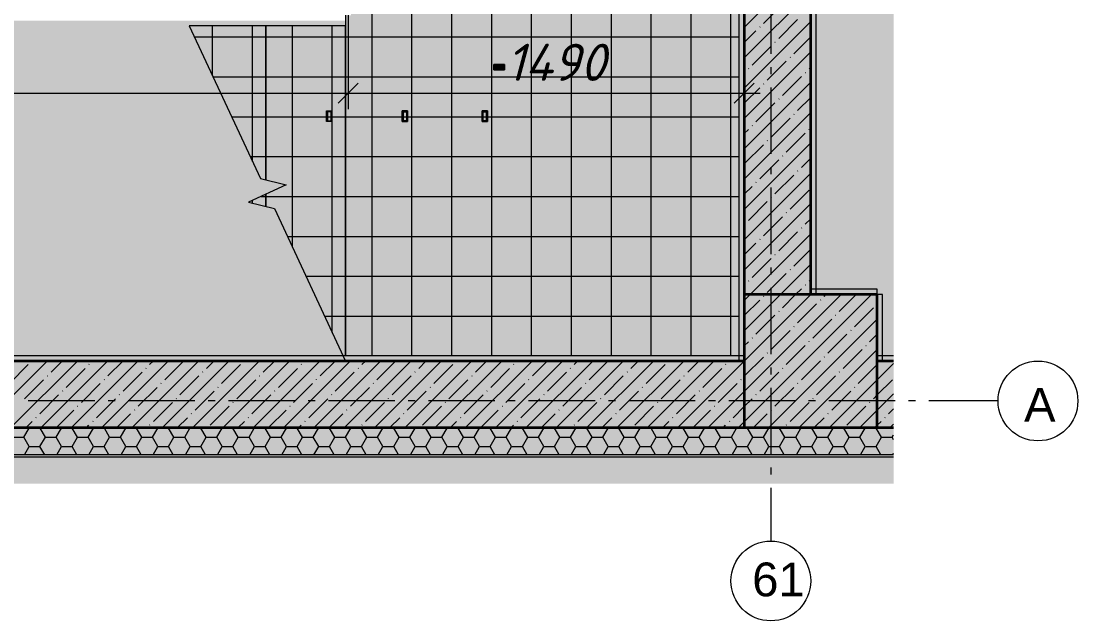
# Model space of a CAD drawing. Header units: millimetres. Extents: x -81576 to 1046824, y -248937 to 691537.
# Drawn here: x -12498 to -4548, y 637353 to 641863 of the extents above; entities that cross this region are included whole.
import ezdxf

# ---------------------------------------------------------------- set-up
doc = ezdxf.new("R2010")
doc.units = ezdxf.units.MM
doc.layers.add('PDF _Геометрия', color=7, linetype='Continuous', true_color=0x1d1d1d)
doc.layers.add('PDF _Сплошная заливка', color=7, linetype='Continuous', true_color=0xffffff)
doc.layers.add('PDF _Текст', color=7, linetype='Continuous')
doc.styles.add('PDF ArialMT', font='arial.ttf')
doc.styles.add('PDF ISOCPEUR Italic', font='isocpeui.ttf')

msp = doc.modelspace()

# ---------------------------------------------------------------- hatches: boundary and pattern name
at = {"layer": 'PDF _Сплошная заливка', "true_color": 0x636466, "transparency": 33554559}
h = msp.add_hatch(color=251, dxfattribs=at)
h.paths.add_polyline_path([(-10406.1, 638384), (-5934, 638384), (-5934, 638586.5), (-23822.4, 638586.5), (-23822.4, 638384), (-14878.2, 638384)], flags=0)
h.paths.add_polyline_path([(-22247.8, 638806.5), (-22247.8, 639306.5), (-22257.8, 639306.5), (-22257.8, 638806.5)], flags=0)
h.paths.add_polyline_path([(-10406.1, 639346.5), (-10076.4, 639346.5), (-10592.5, 640453.2), (-10786.9, 640500.4), (-10503.7, 640632.5), (-10698.1, 640679.7), (-11232.9, 641826.5), (-10057.8, 641826.5), (-10057.8, 641866.5), (-18157.8, 641866.5), (-18157.8, 641906.5), (-18197.8, 641906.5), (-18197.8, 642406.5), (-18157.8, 642406.5), (-18157.8, 644226.5), (-18168.5, 644226.5), (-18168.5, 644306.5), (-17857.8, 644306.5), (-17857.8, 646066.5), (-17957.8, 646066.5), (-17957.8, 646106.5), (-17997.8, 646106.5), (-17997.8, 647027.7), (-22217.8, 647027.7), (-22217.8, 639346.5), (-10503.7, 639346.5)], flags=0)
h.paths.add_polyline_path([(-6497.9, 642925.8), (-6517.8, 643058.4), (-6517.8, 642925.8)], flags=0)
h.paths.add_polyline_path([(-6017.8, 639346.5), (-5934, 639346.5), (-5934, 646066.5), (-6517.8, 646066.5), (-6517.8, 643259.5), (-6447.9, 643259.5), (-6497.9, 642925.8), (-6282, 642925.8), (-6282, 642839.1), (-6517.8, 642839.1), (-6517.8, 639846.5), (-6057.8, 639846.5), (-6057.8, 639806.5), (-6017.8, 639806.5)], flags=0)
h.paths.add_polyline_path([(-23297.8, 639346.5), (-23297.8, 639806.5), (-23257.8, 639806.5), (-23257.8, 639846.5), (-22797.8, 639846.5), (-22797.8, 647027.7), (-23822.4, 647027.7), (-23822.4, 639346.5)], flags=0)
h.paths.add_polyline_path([(-18077.8, 642446.5), (-17857.8, 642446.5), (-17857.8, 644226.5), (-18077.8, 644226.5), (-18077.8, 642705.9)], flags=0)
h.paths.add_polyline_path([(-23240, 642925.8), (-23290, 643259.5), (-23190, 643259.5)], flags=0)
h.paths.add_polyline_path([(-23257.8, 642839.1), (-23455.9, 642839.1), (-23455.9, 642925.8), (-22805.9, 642925.8), (-22805.9, 642839.1)], flags=0)
h.paths.add_polyline_path([(-17457.8, 646606.5), (-14057.8, 646606.5), (-14057.8, 647027.7), (-17457.8, 647027.7)], flags=0)
h.paths.add_polyline_path([(-8170.1, 646606.5), (-7057.8, 646606.5), (-7057.8, 647027.7), (-13557.8, 647027.7), (-13557.8, 646606.5), (-10057.8, 646606.5)], flags=0)
h.paths.add_polyline_path([(-6557.8, 646606.5), (-5934, 646606.5), (-5934, 647027.7), (-6557.8, 647027.7)], flags=0)
h = msp.add_hatch(color=251, dxfattribs=at)
h.paths.add_polyline_path([(-7097.8, 639346.5), (-7097.8, 646066.5), (-10057.8, 646066.5), (-10057.8, 642406.5), (-10017.8, 642406.5), (-10017.8, 641906.5), (-10057.8, 641906.5), (-10057.8, 639346.5), (-7105.4, 639346.5)], flags=0)
h.paths.add_polyline_path([(-9590.7, 641107.3), (-9630.7, 641107.3), (-9630.7, 641187.3), (-9590.7, 641187.3), (-9590.7, 641113.3)], flags=0)
h.paths.add_polyline_path([(-9030.7, 641107.3), (-9030.7, 641187.3), (-8990.7, 641187.3), (-8990.7, 641107.3), (-9024.7, 641107.3)], flags=0)
h.paths.add_polyline_path([(-9024.7, 641113.3), (-8996.7, 641113.3), (-8996.7, 641181.3), (-9024.7, 641181.3), (-9024.7, 641141.3)], flags=0)
h.paths.add_polyline_path([(-9596.7, 641113.3), (-9596.7, 641181.3), (-9624.7, 641181.3), (-9624.7, 641113.3)], flags=0)
h.paths.add_polyline_path([(-8936.6, 641496.5), (-8942.6, 641496.5), (-8942.6, 641536.5), (-8862.6, 641536.5), (-8862.6, 641496.5), (-8868.6, 641496.5)], flags=0)
h.paths.add_polyline_path([(-8896.6, 641502.5), (-8868.6, 641502.5), (-8868.6, 641530.5), (-8936.6, 641530.5), (-8936.6, 641502.5)], flags=0)
h.paths.add_polyline_path([(-8936.6, 642096.5), (-8942.6, 642096.5), (-8942.6, 642136.5), (-8862.6, 642136.5), (-8862.6, 642096.5), (-8902.6, 642096.5)], flags=0)
h.paths.add_polyline_path([(-8936.6, 642102.5), (-8868.6, 642102.5), (-8868.6, 642130.5), (-8936.6, 642130.5)], flags=0)
h.paths.add_polyline_path([(-8868.6, 642696.5), (-8942.6, 642696.5), (-8942.6, 642736.5), (-8862.6, 642736.5), (-8862.6, 642696.5)], flags=0)
h.paths.add_polyline_path([(-8936.6, 642702.5), (-8868.6, 642702.5), (-8868.6, 642730.5), (-8936.6, 642730.5), (-8936.6, 642705.9)], flags=0)
h.paths.add_polyline_path([(-8936.6, 643296.5), (-8942.6, 643296.5), (-8942.6, 643336.5), (-8862.6, 643336.5), (-8862.6, 643296.5), (-8868.6, 643296.5)], flags=0)
h.paths.add_polyline_path([(-8936.6, 643302.5), (-8868.6, 643302.5), (-8868.6, 643330.5), (-8936.6, 643330.5)], flags=0)
h.paths.add_polyline_path([(-8936.6, 643896.5), (-8942.6, 643896.5), (-8942.6, 643936.5), (-8862.6, 643936.5), (-8862.6, 643896.5), (-8868.6, 643896.5)], flags=0)
h.paths.add_polyline_path([(-8868.6, 643902.5), (-8868.6, 643930.5), (-8936.6, 643930.5), (-8936.6, 643902.5), (-8896.6, 643902.5)], flags=0)
h.paths.add_polyline_path([(-9352.6, 644226.5), (-9358.6, 644226.5), (-9358.6, 644306.5), (-9318.6, 644306.5), (-9318.6, 644226.5), (-9324.6, 644226.5)], flags=0)
h.paths.add_polyline_path([(-9958.6, 644226.5), (-9958.6, 644306.5), (-9918.6, 644306.5), (-9918.6, 644226.5), (-9952.6, 644226.5)], flags=0)
h.paths.add_polyline_path([(-9924.6, 644232.5), (-9924.6, 644300.5), (-9952.6, 644300.5), (-9952.6, 644232.5)], flags=0)
h.paths.add_polyline_path([(-9324.6, 644232.5), (-9324.6, 644300.5), (-9352.6, 644300.5), (-9352.6, 644232.5)], flags=0)
for points in [[(-7096.5, 639346.5), (-7057.8, 639346.5), (-7057.8, 646066.5), (-7097.8, 646066.5), (-7097.8, 639346.5)], [(-7057.8, 639806.5), (-6557.8, 639806.5), (-6557.8, 642839.1), (-6932, 642839.1), (-6932, 642925.8), (-6557.8, 642925.8), (-6557.8, 646106.5), (-7057.8, 646106.5), (-7057.8, 641826.5)], [(-7057.8, 638806.5), (-6057.8, 638806.5), (-6057.8, 639806.5), (-7057.8, 639806.5), (-7057.8, 639306.5)], [(-10592.5, 639306.5), (-7057.8, 639306.5), (-7057.8, 639346.5), (-22257.8, 639346.5), (-22257.8, 639306.5), (-10657.8, 639306.5)], [(-8170.1, 638806.5), (-7057.8, 638806.5), (-7057.8, 639306.5), (-22247.8, 639306.5), (-22247.8, 638806.5), (-10057.8, 638806.5)], [(-22257.8, 638802.5), (-5934, 638802.5), (-5934, 638806.5), (-23822.4, 638806.5), (-23822.4, 638802.5), (-23257.8, 638802.5)], [(-23257.8, 638602.5), (-5934, 638602.5), (-5934, 638802.5), (-23822.4, 638802.5), (-23822.4, 638602.5)], [(-5934, 638586.5), (-5934, 638602.5), (-23822.4, 638602.5), (-23822.4, 638586.5), (-8170.1, 638586.5)]]:
    msp.add_hatch(color=251, dxfattribs=at).paths.add_polyline_path(points)
h = msp.add_hatch(color=251, dxfattribs=at)
h.paths.add_polyline_path([(-6517.8, 639806.5), (-6517.8, 642839.1), (-6557.8, 642839.1), (-6557.8, 639806.5)], flags=0)
h.paths.add_polyline_path([(-6557.8, 642925.8), (-6517.8, 642925.8), (-6517.8, 643058.4), (-6547.9, 643259.5), (-6517.8, 643259.5), (-6517.8, 646066.5), (-6557.8, 646066.5)], flags=0)
h = msp.add_hatch(color=251, dxfattribs=at)
h.paths.add_polyline_path([(-10076.4, 639346.5), (-10057.8, 639346.5), (-10057.8, 641826.5), (-10657.8, 641826.5), (-10657.8, 640669.9), (-10503.7, 640632.5), (-10657.8, 640560.6), (-10657.8, 640469), (-10592.5, 640453.2), (-10406.1, 640053.5)], flags=0)
h.paths.add_polyline_path([(-10160.5, 641107.3), (-10200.5, 641107.3), (-10200.5, 641187.3), (-10160.5, 641187.3), (-10160.5, 641113.3)], flags=0)
h.paths.add_polyline_path([(-10194.5, 641113.3), (-10166.5, 641113.3), (-10166.5, 641181.3), (-10194.5, 641181.3), (-10194.5, 641141.3)], flags=0)
h = msp.add_hatch(color=251, dxfattribs=at)
h.paths.add_polyline_path([(-10194.5, 641107.3), (-10160.5, 641107.3), (-10160.5, 641187.3), (-10200.5, 641187.3), (-10200.5, 641107.3)], flags=0)
h.paths.add_polyline_path([(-10166.5, 641113.3), (-10194.5, 641113.3), (-10194.5, 641181.3), (-10166.5, 641181.3)], flags=0)
h = msp.add_hatch(color=251, dxfattribs=at)
h.paths.add_polyline_path([(-9624.7, 641107.3), (-9590.7, 641107.3), (-9590.7, 641187.3), (-9630.7, 641187.3), (-9630.7, 641107.3)], flags=0)
h.paths.add_polyline_path([(-9596.7, 641113.3), (-9624.7, 641113.3), (-9624.7, 641181.3), (-9596.7, 641181.3)], flags=0)
h = msp.add_hatch(color=251, dxfattribs=at)
h.paths.add_polyline_path([(-9024.7, 641107.3), (-8990.7, 641107.3), (-8990.7, 641187.3), (-9030.7, 641187.3), (-9030.7, 641107.3)], flags=0)
h.paths.add_polyline_path([(-9024.7, 641113.3), (-9024.7, 641181.3), (-8996.7, 641181.3), (-8996.7, 641113.3)], flags=0)

# ---------------------------------------------------------------- linework, layer by layer
at = {"layer": 'PDF _Геометрия', "color": 7, "lineweight": 35}
for points in [[(-17957.8, 647027.7), (-17957.8, 646106.5), (-17457.8, 646106.5), (-7057.8, 646106.5), (-7057.8, 639306.5), (-22247.8, 639306.5), (-22247.8, 638806.5), (-6557.8, 638806.5), (-5934, 638806.5)], [(-6557.8, 639806.5), (-6557.8, 642839.1)], [(-5934, 639306.5), (-6057.8, 639306.5)]]:
    msp.add_lwpolyline(points, dxfattribs=at)
at = {"layer": 'PDF _Геометрия', "color": 7, "lineweight": 9}
for points in [[(-9857.8, 639346.5), (-9857.8, 646066.5)], [(-9557.8, 639346.5), (-9557.8, 646066.5)], [(-9257.8, 639346.5), (-9257.8, 646066.5)], [(-8957.8, 639346.5), (-8957.8, 646066.5)], [(-8657.8, 639346.5), (-8657.8, 646066.5)], [(-8357.8, 639346.5), (-8357.8, 646066.5)], [(-8057.8, 639346.5), (-8057.8, 646066.5)], [(-7757.8, 639346.5), (-7757.8, 646066.5)], [(-7457.8, 639346.5), (-7457.8, 646066.5)], [(-7157.8, 639346.5), (-7157.8, 646066.5)], [(-6857.8, 642117), (-6857.8, 641617)], [(-10057.8, 641906.5), (-10057.8, 641826.5), (-10657.8, 641826.5), (-11232.9, 641826.5), (-10698.1, 640679.7), (-10503.7, 640632.5), (-10786.9, 640500.4), (-10592.5, 640453.2), (-10057.8, 639306.5)], [(-10037.8, 641906.5), (-10037.8, 641320.3), (-10037.8, 641200.3)], [(-11057.8, 641451), (-11057.8, 641826.5)], [(-10757.8, 640807.6), (-10757.8, 641826.5)], [(-10457.8, 640164.3), (-10457.8, 641826.5)], [(-10157.8, 639520.9), (-10157.8, 641826.5)], [(-11194.6, 641744.4), (-10657.8, 641744.4), (-10057.8, 641744.4), (-7097.8, 641744.4)], [(-6857.8, 641517), (-6857.8, 641464.1)], [(-11054.7, 641444.4), (-10657.8, 641444.4), (-10057.8, 641444.4), (-7097.8, 641444.4)], [(-7057.8, 641426.4), (-7057.8, 641320.3), (-7057.8, 641200.3)], [(-22377.8, 641320.3), (-18157.8, 641320.3), (-10037.8, 641320.3), (-6937.8, 641320.3)], [(-6857.8, 641364.1), (-6857.8, 640864.1)], [(-10914.8, 641144.4), (-10657.8, 641144.4), (-10200.5, 641144.4)], [(-10194.5, 641144.4), (-10166.5, 641144.4)], [(-10160.5, 641144.4), (-10057.8, 641144.4), (-9630.7, 641144.4)], [(-9624.7, 641144.4), (-9596.7, 641144.4)], [(-9590.7, 641144.4), (-9030.7, 641144.4)], [(-9024.7, 641144.4), (-8996.7, 641144.4)], [(-8990.7, 641144.4), (-7097.8, 641144.4)], [(-10774.9, 640844.4), (-10657.8, 640844.4), (-10057.8, 640844.4), (-7097.8, 640844.4)], [(-6857.8, 640764.1), (-6857.8, 640711.1)], [(-6857.8, 640611.1), (-6857.8, 640111.1)], [(-10757.8, 640493.3), (-10757.8, 640514)], [(-10692.7, 640544.4), (-10657.8, 640544.4), (-10057.8, 640544.4), (-7097.8, 640544.4)], [(-10495.1, 640244.4), (-10057.8, 640244.4), (-7097.8, 640244.4)], [(-10355.2, 639944.4), (-10057.8, 639944.4), (-7097.8, 639944.4)], [(-6857.8, 640011.1), (-6857.8, 639958.2)], [(-6857.8, 639858.2), (-6857.8, 639358.2)], [(-10215.3, 639644.4), (-10057.8, 639644.4), (-7097.8, 639644.4)], [(-6857.8, 639258.2), (-6857.8, 639205.3)], [(-6857.8, 639105.3), (-6857.8, 638605.3)], [(-11944.8, 639006.5), (-12444.8, 639006.5)], [(-11791.9, 639006.5), (-11844.8, 639006.5)], [(-11191.9, 639006.5), (-11691.9, 639006.5)], [(-11039, 639006.5), (-11091.9, 639006.5)], [(-10439, 639006.5), (-10939, 639006.5)], [(-10286.1, 639006.5), (-10339, 639006.5)], [(-9686.1, 639006.5), (-10186.1, 639006.5)], [(-9533.2, 639006.5), (-9586.1, 639006.5)], [(-8933.2, 639006.5), (-9433.2, 639006.5)], [(-8780.3, 639006.5), (-8833.2, 639006.5)], [(-8180.3, 639006.5), (-8680.3, 639006.5)], [(-8027.3, 639006.5), (-8080.3, 639006.5)], [(-7427.3, 639006.5), (-7927.3, 639006.5)], [(-7274.4, 639006.5), (-7327.3, 639006.5)], [(-6674.4, 639006.5), (-7174.4, 639006.5)], [(-6521.5, 639006.5), (-6574.4, 639006.5)], [(-5921.5, 639006.5), (-6421.5, 639006.5)], [(-5768.6, 639006.5), (-5821.5, 639006.5)], [(-5147.9, 639006.5), (-5668.6, 639006.5)], [(-5934, 638806.5), (-23822.4, 638806.5)], [(-5934, 638802.5), (-23822.4, 638802.5)], [(-6857.8, 638505.3), (-6857.8, 638452.4)], [(-6857.8, 638352.4), (-6857.8, 637953.1)]]:
    msp.add_lwpolyline(points, dxfattribs=at)
at = {"layer": 'PDF _Геометрия', "color": 7, "lineweight": 15}
for points in [[(-7097.8, 646106.5), (-7097.8, 639306.5), (-7057.8, 639306.5), (-7057.8, 646106.5)], [(-6057.8, 639846.5), (-6557.8, 639846.5), (-6557.8, 639806.5), (-6057.8, 639806.5)], [(-6017.8, 639306.5), (-6017.8, 639806.5), (-6057.8, 639806.5), (-6057.8, 639306.5)], [(-7057.8, 639346.5), (-22257.8, 639346.5), (-22257.8, 639306.5), (-7057.8, 639306.5)]]:
    msp.add_lwpolyline(points, close=True, dxfattribs=at)
for points in [[(-6557.8, 642839.1), (-6557.8, 639806.5), (-6517.8, 639806.5), (-6517.8, 642839.1)], [(-5934, 639346.5), (-6057.8, 639346.5), (-6057.8, 639306.5), (-5934, 639306.5)], [(-5934, 638602.5), (-23822.4, 638602.5)], [(-23822.4, 638586.5), (-5934, 638586.5)]]:
    msp.add_lwpolyline(points, dxfattribs=at)
at = {"layer": 'PDF _Геометрия', "color": 250, "lineweight": 9, "true_color": 0x2c2c2c}
for points in [[(-7057.8, 641815.1), (-6557.8, 642315.1)], [(-7057.8, 641587), (-6557.8, 642087)], [(-6912.8, 641846), (-6770.3, 641988.6)], [(-7057.8, 641358.9), (-6557.8, 641858.9)], [(-6798.8, 641732), (-6656.2, 641874.5)], [(-7057.8, 641701.1), (-6969.8, 641789)], [(-6941.3, 641817.5), (-6939, 641819.9)], [(-6827.3, 641703.5), (-6824.9, 641705.8)], [(-6684.7, 641617.9), (-6557.8, 641744.9)], [(-7057.8, 641130.8), (-6557.8, 641630.8)], [(-6998.4, 641532.4), (-6855.8, 641675)], [(-6884.3, 641418.3), (-6741.7, 641560.9)], [(-6713.2, 641589.4), (-6710.9, 641591.8)], [(-7057.8, 641473), (-7055.4, 641475.4)], [(-7026.9, 641503.9), (-7024.5, 641506.2)], [(-6770.3, 641304.3), (-6627.7, 641446.9)], [(-6599.2, 641475.4), (-6596.8, 641477.7)], [(-6570.7, 641503.9), (-6557.8, 641516.8)], [(-7057.8, 640902.7), (-6557.8, 641402.7)], [(-6912.8, 641389.8), (-6910.4, 641392.2)], [(-7057.8, 641244.9), (-6941.3, 641361.3)], [(-6656.2, 641190.2), (-6557.8, 641288.7)], [(-6969.8, 641104.7), (-6827.3, 641247.3)], [(-6798.8, 641275.8), (-6796.4, 641278.1)], [(-7057.8, 640674.6), (-6557.8, 641174.6)], [(-6855.8, 640990.7), (-6713.2, 641133.2)], [(-6684.7, 641161.7), (-6682.4, 641164.1)], [(-7057.8, 641016.8), (-7026.9, 641047.7)], [(-6998.4, 641076.2), (-6996, 641078.6)], [(-6570.7, 641047.7), (-6568.3, 641050.1)], [(-6741.7, 640876.6), (-6599.2, 641019.2)], [(-7057.8, 640446.6), (-6557.8, 640946.6)], [(-7055.4, 640791.1), (-6912.8, 640933.6)], [(-6884.3, 640962.1), (-6881.9, 640964.5)], [(-6941.3, 640677), (-6798.8, 640819.6)], [(-6770.3, 640848.1), (-6767.9, 640850.5)], [(-6627.7, 640762.6), (-6557.8, 640832.5)], [(-6656.2, 640734), (-6653.8, 640736.4)], [(-7057.8, 640218.5), (-6557.8, 640718.5)], [(-6969.8, 640648.5), (-6967.5, 640650.9)], [(-6827.3, 640563), (-6684.7, 640705.5)], [(-7057.8, 640560.6), (-6998.4, 640620)], [(-6713.2, 640448.9), (-6570.7, 640591.5)], [(-7026.9, 640363.4), (-6884.3, 640505.9)], [(-6855.8, 640534.5), (-6853.4, 640536.8)], [(-7057.8, 639990.4), (-6557.8, 640490.4)], [(-6741.7, 640420.4), (-6739.4, 640422.8)], [(-7055.4, 640334.9), (-7053, 640337.2)], [(-6912.8, 640249.3), (-6770.3, 640391.9)], [(-6599.2, 640334.9), (-6557.8, 640376.3)], [(-7057.8, 639762.3), (-7013.6, 639806.5), (-6557.8, 640262.3)], [(-6798.8, 640135.3), (-6656.2, 640277.8)], [(-6627.7, 640306.4), (-6625.3, 640308.7)], [(-7057.8, 640104.4), (-6969.8, 640192.3)], [(-6941.3, 640220.8), (-6939, 640223.2)], [(-6827.3, 640106.8), (-6824.9, 640109.1)], [(-6684.7, 640021.2), (-6557.8, 640148.2)], [(-7057.8, 639534.2), (-6785.5, 639806.5), (-6557.8, 640034.2)], [(-6998.4, 639935.7), (-6855.8, 640078.3)], [(-6884.3, 639821.6), (-6741.7, 639964.2)], [(-6713.2, 639992.7), (-6710.9, 639995.1)], [(-7057.8, 639876.3), (-7055.4, 639878.7)], [(-7026.9, 639907.2), (-7024.5, 639909.6)], [(-6599.2, 639878.7), (-6596.8, 639881)], [(-6570.7, 639907.2), (-6557.8, 639920.1)], [(-7557.4, 638806.5), (-7057.8, 639306.1), (-6557.4, 639806.5)], [(-7329.3, 638806.5), (-7057.8, 639078), (-6329.3, 639806.5)], [(-7101.2, 638806.5), (-7057.8, 638849.9), (-6101.2, 639806.5)], [(-6912.8, 639793.1), (-6910.4, 639795.5)], [(-6770.3, 639707.6), (-6671.4, 639806.5), (-6627.7, 639850.2)], [(-6456.6, 639793.1), (-6443.3, 639806.5)], [(-6342.6, 639679.1), (-6215.2, 639806.5)], [(-7057.8, 639648.2), (-6941.3, 639764.6)], [(-6656.2, 639593.6), (-6513.6, 639736.1)], [(-6485.1, 639764.6), (-6482.8, 639767)], [(-6228.5, 639565), (-6086, 639707.6)], [(-6969.8, 639508), (-6827.3, 639650.6)], [(-6873.1, 638806.5), (-6057.8, 639621.8)], [(-6798.8, 639679.1), (-6796.4, 639681.5)], [(-6542.2, 639479.5), (-6399.6, 639622.1)], [(-6371.1, 639650.6), (-6368.7, 639652.9)], [(-6684.7, 639565), (-6682.4, 639567.4)], [(-6257, 639536.5), (-6254.7, 639538.9)], [(-6998.4, 639479.5), (-6996, 639481.9)], [(-6855.8, 639394), (-6713.2, 639536.5)], [(-6428.1, 639365.5), (-6285.5, 639508)], [(-6114.5, 639451), (-6057.8, 639507.7)], [(-7057.8, 639420.1), (-7026.9, 639451)], [(-6741.7, 639279.9), (-6599.2, 639422.5)], [(-6645, 638806.5), (-6057.8, 639393.7)], [(-6570.7, 639451), (-6568.3, 639453.4)], [(-6314.1, 639251.4), (-6171.5, 639394)], [(-6143, 639422.5), (-6140.6, 639424.8)], [(-12803.6, 638806.5), (-12303.6, 639306.5)], [(-12575.5, 638806.5), (-12075.5, 639306.5)], [(-12347.4, 638806.5), (-11847.4, 639306.5)], [(-12273.1, 639222.9), (-12189.6, 639306.5)], [(-12119.3, 638806.5), (-11619.3, 639306.5)], [(-11891.2, 638806.5), (-11391.2, 639306.5)], [(-11845.5, 639194.4), (-11733.4, 639306.5)], [(-11663.1, 638806.5), (-11163.1, 639306.5)], [(-11531.8, 639279.9), (-11505.3, 639306.5)], [(-11435, 638806.5), (-10935, 639306.5)], [(-11417.8, 639165.9), (-11277.2, 639306.5)], [(-11206.9, 638806.5), (-10706.9, 639306.5)], [(-11104.1, 639251.4), (-11049.1, 639306.5)], [(-10978.8, 638806.5), (-10478.8, 639306.5)], [(-10750.7, 638806.5), (-10250.7, 639306.5)], [(-10676.4, 639222.9), (-10592.9, 639306.5)], [(-10522.6, 638806.5), (-10022.6, 639306.5)], [(-10294.5, 638806.5), (-9794.5, 639306.5)], [(-10248.8, 639194.4), (-10136.7, 639306.5)], [(-10066.4, 638806.5), (-9566.4, 639306.5)], [(-9935.1, 639279.9), (-9908.6, 639306.5)], [(-9838.3, 638806.5), (-9338.3, 639306.5)], [(-9821.1, 639165.9), (-9680.5, 639306.5)], [(-9610.2, 638806.5), (-9110.2, 639306.5)], [(-9507.4, 639251.4), (-9452.4, 639306.5)], [(-9382.1, 638806.5), (-8882.1, 639306.5)], [(-9154, 638806.5), (-8654, 639306.5)], [(-9079.8, 639222.9), (-8996.2, 639306.5)], [(-8925.9, 638806.5), (-8425.9, 639306.5)], [(-8697.8, 638806.5), (-8197.9, 639306.5)], [(-8652.1, 639194.4), (-8540, 639306.5)], [(-8469.8, 638806.5), (-7969.8, 639306.5)], [(-8338.4, 639279.9), (-8311.9, 639306.5)], [(-8241.7, 638806.5), (-7741.7, 639306.5)], [(-8224.4, 639165.9), (-8083.8, 639306.5)], [(-8013.6, 638806.5), (-7513.6, 639306.5)], [(-7910.8, 639251.4), (-7855.7, 639306.5)], [(-7785.5, 638806.5), (-7285.5, 639306.5)], [(-7483.1, 639222.9), (-7399.5, 639306.5)], [(-7055.4, 639194.4), (-6912.8, 639336.9)], [(-6884.3, 639365.5), (-6881.9, 639367.8)], [(-6627.7, 639165.9), (-6485.1, 639308.4)], [(-6456.6, 639336.9), (-6454.3, 639339.3)], [(-12586.8, 639137.4), (-12444.2, 639279.9)], [(-12159.1, 639108.8), (-12016.5, 639251.4)], [(-11988, 639279.9), (-11985.6, 639282.3)], [(-11731.4, 639080.3), (-11588.8, 639222.9)], [(-11560.3, 639251.4), (-11558, 639253.8)], [(-11132.6, 639222.9), (-11130.3, 639225.3)], [(-10990.1, 639137.4), (-10847.5, 639279.9)], [(-10562.4, 639108.8), (-10419.8, 639251.4)], [(-10391.3, 639279.9), (-10389, 639282.3)], [(-10134.7, 639080.3), (-9992.2, 639222.9)], [(-9963.6, 639251.4), (-9961.3, 639253.8)], [(-9536, 639222.9), (-9533.6, 639225.3)], [(-9393.4, 639137.4), (-9250.8, 639279.9)], [(-8965.7, 639108.8), (-8823.1, 639251.4)], [(-8794.6, 639279.9), (-8792.3, 639282.3)], [(-8538, 639080.3), (-8395.5, 639222.9)], [(-8366.9, 639251.4), (-8364.6, 639253.8)], [(-7939.3, 639222.9), (-7936.9, 639225.3)], [(-7796.7, 639137.4), (-7654.1, 639279.9)], [(-7369, 639108.8), (-7226.5, 639251.4)], [(-7197.9, 639279.9), (-7195.6, 639282.3)], [(-6941.3, 639080.3), (-6798.8, 639222.9)], [(-6770.3, 639251.4), (-6767.9, 639253.8)], [(-6416.9, 638806.5), (-6057.8, 639165.6), (-5934, 639289.3)], [(-6342.6, 639222.9), (-6340.2, 639225.3)], [(-6200, 639137.4), (-6057.8, 639279.6)], [(-12472.7, 639023.3), (-12330.2, 639165.9)], [(-12301.7, 639194.4), (-12299.3, 639196.7)], [(-11874, 639165.9), (-11871.6, 639168.2)], [(-11446.3, 639137.4), (-11443.9, 639139.7)], [(-11303.7, 639051.8), (-11161.2, 639194.4)], [(-10876, 639023.3), (-10733.5, 639165.9)], [(-10705, 639194.4), (-10702.6, 639196.7)], [(-10277.3, 639165.9), (-10274.9, 639168.2)], [(-9849.6, 639137.4), (-9847.2, 639139.7)], [(-9707, 639051.8), (-9564.5, 639194.4)], [(-9279.3, 639023.3), (-9136.8, 639165.9)], [(-9108.3, 639194.4), (-9105.9, 639196.7)], [(-8680.6, 639165.9), (-8678.2, 639168.2)], [(-8252.9, 639137.4), (-8250.5, 639139.7)], [(-8110.3, 639051.8), (-7967.8, 639194.4)], [(-7682.7, 639023.3), (-7540.1, 639165.9)], [(-7511.6, 639194.4), (-7509.2, 639196.7)], [(-7083.9, 639165.9), (-7081.5, 639168.2)], [(-6656.2, 639137.4), (-6653.8, 639139.7)], [(-6513.6, 639051.8), (-6371.1, 639194.4)], [(-6086, 639023.3), (-6057.8, 639051.5), (-5943.4, 639165.9)], [(-12187.6, 639080.3), (-12185.2, 639082.7)], [(-12045, 638994.8), (-11902.5, 639137.4)], [(-11617.4, 638966.3), (-11474.8, 639108.8)], [(-11189.7, 638937.8), (-11047.1, 639080.3)], [(-11018.6, 639108.8), (-11016.2, 639111.2)], [(-10590.9, 639080.3), (-10588.5, 639082.7)], [(-10448.3, 638994.8), (-10305.8, 639137.4)], [(-10020.7, 638966.3), (-9878.1, 639108.8)], [(-9593, 638937.8), (-9450.4, 639080.3)], [(-9421.9, 639108.8), (-9419.5, 639111.2)], [(-8994.2, 639080.3), (-8991.8, 639082.7)], [(-8851.7, 638994.8), (-8709.1, 639137.4)], [(-8424, 638966.3), (-8281.4, 639108.8)], [(-7996.3, 638937.8), (-7853.7, 639080.3)], [(-7825.2, 639108.8), (-7822.8, 639111.2)], [(-7397.5, 639080.3), (-7395.2, 639082.7)], [(-7255, 638994.8), (-7112.4, 639137.4)], [(-6827.3, 638966.3), (-6684.7, 639108.8)], [(-6399.6, 638937.8), (-6257, 639080.3)], [(-6228.5, 639108.8), (-6226.2, 639111.2)], [(-6188.8, 638806.5), (-6057.8, 638937.5), (-5934, 639061.2)], [(-12358.7, 638909.3), (-12216.1, 639051.8)], [(-11931, 638880.7), (-11788.4, 639023.3)], [(-11759.9, 639051.8), (-11757.5, 639054.2)], [(-11503.3, 638852.2), (-11360.7, 638994.8)], [(-11332.2, 639023.3), (-11329.9, 639025.7)], [(-10904.5, 638994.8), (-10902.2, 638997.2)], [(-10762, 638909.3), (-10619.4, 639051.8)], [(-10334.3, 638880.7), (-10191.7, 639023.3)], [(-10163.2, 639051.8), (-10160.9, 639054.2)], [(-9906.6, 638852.2), (-9764.1, 638994.8)], [(-9735.5, 639023.3), (-9733.2, 639025.7)], [(-9307.9, 638994.8), (-9305.5, 638997.2)], [(-9165.3, 638909.3), (-9022.7, 639051.8)], [(-8737.6, 638880.7), (-8595, 639023.3)], [(-8566.5, 639051.8), (-8564.2, 639054.2)], [(-8309.9, 638852.2), (-8167.4, 638994.8)], [(-8138.9, 639023.3), (-8136.5, 639025.7)], [(-7711.2, 638994.8), (-7708.8, 638997.2)], [(-7568.6, 638909.3), (-7426, 639051.8)], [(-7140.9, 638880.7), (-7057.8, 638963.9), (-6998.4, 639023.3)], [(-6969.8, 639051.8), (-6967.5, 639054.2)], [(-6713.2, 638852.2), (-6570.7, 638994.8)], [(-6542.2, 639023.3), (-6539.8, 639025.7)], [(-6114.5, 638994.8), (-6112.1, 638997.2)], [(-12233.4, 638806.5), (-12102.1, 638937.8)], [(-12073.6, 638966.3), (-12071.2, 638968.7)], [(-11777.2, 638806.5), (-11674.4, 638909.3)], [(-11645.9, 638937.8), (-11643.5, 638940.1)], [(-11218.2, 638909.3), (-11215.8, 638911.6)], [(-11075.6, 638823.7), (-10933.1, 638966.3)], [(-10636.7, 638806.5), (-10505.4, 638937.8)], [(-10476.9, 638966.3), (-10474.5, 638968.7)], [(-10180.5, 638806.5), (-10077.7, 638909.3)], [(-10049.2, 638937.8), (-10046.8, 638940.1)], [(-9621.5, 638909.3), (-9619.1, 638911.6)], [(-9478.9, 638823.7), (-9336.4, 638966.3)], [(-9040, 638806.5), (-8908.7, 638937.8)], [(-8880.2, 638966.3), (-8877.8, 638968.7)], [(-8583.8, 638806.5), (-8481, 638909.3)], [(-8452.5, 638937.8), (-8450.1, 638940.1)], [(-8024.8, 638909.3), (-8022.4, 638911.6)], [(-7882.2, 638823.7), (-7739.7, 638966.3)], [(-7443.3, 638806.5), (-7312, 638937.8)], [(-7283.5, 638966.3), (-7281.1, 638968.7)], [(-6987.1, 638806.5), (-6884.3, 638909.3)], [(-6855.8, 638937.8), (-6853.4, 638940.1)], [(-6428.1, 638909.3), (-6425.7, 638911.6)], [(-6285.5, 638823.7), (-6143, 638966.3)], [(-5971.9, 638909.3), (-5934, 638947.2)], [(-12461.5, 638806.5), (-12415.7, 638852.2)], [(-12387.2, 638880.7), (-12384.8, 638883.1)], [(-12005.3, 638806.5), (-11988, 638823.7)], [(-11959.5, 638852.2), (-11957.1, 638854.6)], [(-11531.8, 638823.7), (-11529.4, 638826.1)], [(-11321, 638806.5), (-11246.7, 638880.7)], [(-10864.8, 638806.5), (-10819, 638852.2)], [(-10790.5, 638880.7), (-10788.1, 638883.1)], [(-10408.6, 638806.5), (-10391.3, 638823.7)], [(-10362.8, 638852.2), (-10360.4, 638854.6)], [(-9935.1, 638823.7), (-9932.8, 638826.1)], [(-9724.3, 638806.5), (-9650, 638880.7)], [(-9268.1, 638806.5), (-9222.3, 638852.2)], [(-9193.8, 638880.7), (-9191.4, 638883.1)], [(-8811.9, 638806.5), (-8794.6, 638823.7)], [(-8766.1, 638852.2), (-8763.8, 638854.6)], [(-8338.4, 638823.7), (-8336.1, 638826.1)], [(-8127.6, 638806.5), (-8053.3, 638880.7)], [(-7671.4, 638806.5), (-7625.6, 638852.2)], [(-7597.1, 638880.7), (-7594.7, 638883.1)], [(-7215.2, 638806.5), (-7197.9, 638823.7)], [(-7169.4, 638852.2), (-7167.1, 638854.6)], [(-6741.7, 638823.7), (-6739.4, 638826.1)], [(-6530.9, 638806.5), (-6456.6, 638880.7)], [(-6074.7, 638806.5), (-6057.8, 638823.4), (-6028.9, 638852.2)], [(-6000.4, 638880.7), (-5998.1, 638883.1)], [(-5960.7, 638806.5), (-5934, 638833.1)], [(-12477.5, 638733.3), (-12437.6, 638802.5)], [(-12316.2, 638733.3), (-12356.1, 638802.5)], [(-12235.6, 638733.3), (-12195.6, 638802.5)], [(-12074.3, 638733.3), (-12114.2, 638802.5)], [(-11993.6, 638733.3), (-11953.7, 638802.5)], [(-11832.3, 638733.3), (-11872.3, 638802.5)], [(-11751.7, 638733.3), (-11711.8, 638802.5)], [(-11590.4, 638733.3), (-11630.3, 638802.5)], [(-11509.7, 638733.3), (-11469.8, 638802.5)], [(-11348.5, 638733.3), (-11388.4, 638802.5)], [(-11267.8, 638733.3), (-11227.9, 638802.5)], [(-11106.5, 638733.3), (-11146.5, 638802.5)], [(-11025.9, 638733.3), (-10986, 638802.5)], [(-10864.6, 638733.3), (-10904.5, 638802.5)], [(-10783.9, 638733.3), (-10744, 638802.5)], [(-10622.7, 638733.3), (-10662.6, 638802.5)], [(-10542, 638733.3), (-10502.1, 638802.5)], [(-10380.7, 638733.3), (-10420.7, 638802.5)], [(-10300.1, 638733.3), (-10260.2, 638802.5)], [(-10138.8, 638733.3), (-10178.7, 638802.5)], [(-10058.1, 638733.3), (-10018.2, 638802.5)], [(-9896.8, 638733.3), (-9936.8, 638802.5)], [(-9816.2, 638733.3), (-9776.3, 638802.5)], [(-9654.9, 638733.3), (-9694.8, 638802.5)], [(-9574.3, 638733.3), (-9534.3, 638802.5)], [(-9413, 638733.3), (-9452.9, 638802.5)], [(-9332.3, 638733.3), (-9292.4, 638802.5)], [(-9171, 638733.3), (-9211, 638802.5)], [(-9090.4, 638733.3), (-9050.5, 638802.5)], [(-8929.1, 638733.3), (-8969, 638802.5)], [(-8848.5, 638733.3), (-8808.5, 638802.5)], [(-8687.2, 638733.3), (-8727.1, 638802.5)], [(-8606.5, 638733.3), (-8566.6, 638802.5)], [(-8445.2, 638733.3), (-8485.2, 638802.5)], [(-8364.6, 638733.3), (-8324.7, 638802.5)], [(-8203.3, 638733.3), (-8243.2, 638802.5)], [(-8122.7, 638733.3), (-8082.7, 638802.5)], [(-7961.4, 638733.3), (-8001.3, 638802.5)], [(-7880.7, 638733.3), (-7840.8, 638802.5)], [(-7719.4, 638733.3), (-7759.4, 638802.5)], [(-7638.8, 638733.3), (-7598.9, 638802.5)], [(-7477.5, 638733.3), (-7517.4, 638802.5)], [(-7396.8, 638733.3), (-7356.9, 638802.5)], [(-7235.6, 638733.3), (-7275.5, 638802.5)], [(-7154.9, 638733.3), (-7115, 638802.5)], [(-6993.6, 638733.3), (-7033.6, 638802.5)], [(-6913, 638733.3), (-6873.1, 638802.5)], [(-6751.7, 638733.3), (-6791.6, 638802.5)], [(-6671, 638733.3), (-6631.1, 638802.5)], [(-6509.8, 638733.3), (-6549.7, 638802.5)], [(-6429.1, 638733.3), (-6389.2, 638802.5)], [(-6267.8, 638733.3), (-6307.8, 638802.5)], [(-6187.2, 638733.3), (-6147.3, 638802.5)], [(-6025.9, 638733.3), (-6065.8, 638802.5)], [(-5945.2, 638733.3), (-5934, 638752.8)], [(-12558.1, 638733.3), (-12477.5, 638733.3)], [(-12437.2, 638663.4), (-12477.5, 638733.3)], [(-12472.4, 638602.5), (-12437.2, 638663.5)], [(-12437.1, 638663.5), (-12356.5, 638663.5)], [(-12356.5, 638663.5), (-12316.2, 638733.3)], [(-12321.3, 638602.5), (-12356.5, 638663.4)], [(-12316.2, 638733.3), (-12235.5, 638733.3)], [(-12195.2, 638663.4), (-12235.6, 638733.3)], [(-12230.5, 638602.5), (-12195.2, 638663.5)], [(-12195.2, 638663.5), (-12114.6, 638663.5)], [(-12114.6, 638663.5), (-12074.3, 638733.3)], [(-12079.4, 638602.5), (-12114.6, 638663.4)], [(-12074.2, 638733.3), (-11993.6, 638733.3)], [(-11953.3, 638663.4), (-11993.6, 638733.3)], [(-11988.5, 638602.5), (-11953.3, 638663.5)], [(-11953.3, 638663.5), (-11872.6, 638663.5)], [(-11872.6, 638663.5), (-11832.3, 638733.3)], [(-11837.4, 638602.5), (-11872.6, 638663.4)], [(-11832.3, 638733.3), (-11751.7, 638733.3)], [(-11711.4, 638663.4), (-11751.7, 638733.3)], [(-11746.6, 638602.5), (-11711.4, 638663.5)], [(-11711.3, 638663.5), (-11630.7, 638663.5)], [(-11630.7, 638663.5), (-11590.4, 638733.3)], [(-11595.5, 638602.5), (-11630.7, 638663.4)], [(-11590.4, 638733.3), (-11509.7, 638733.3)], [(-11469.4, 638663.4), (-11509.7, 638733.3)], [(-11504.7, 638602.5), (-11469.4, 638663.5)], [(-11469.4, 638663.5), (-11388.7, 638663.5)], [(-11388.8, 638663.5), (-11348.5, 638733.3)], [(-11353.6, 638602.5), (-11388.8, 638663.4)], [(-11348.4, 638733.3), (-11267.8, 638733.3)], [(-11227.5, 638663.4), (-11267.8, 638733.3)], [(-11262.7, 638602.5), (-11227.5, 638663.5)], [(-11227.5, 638663.5), (-11146.8, 638663.5)], [(-11146.8, 638663.5), (-11106.5, 638733.3)], [(-11111.6, 638602.5), (-11146.8, 638663.4)], [(-11106.5, 638733.3), (-11025.8, 638733.3)], [(-10985.6, 638663.4), (-11025.9, 638733.3)], [(-11020.8, 638602.5), (-10985.6, 638663.5)], [(-10985.5, 638663.5), (-10904.9, 638663.5)], [(-10904.9, 638663.5), (-10864.6, 638733.3)], [(-10869.7, 638602.5), (-10904.9, 638663.4)], [(-10864.6, 638733.3), (-10783.9, 638733.3)], [(-10743.6, 638663.4), (-10783.9, 638733.3)], [(-10778.8, 638602.5), (-10743.6, 638663.5)], [(-10743.6, 638663.5), (-10662.9, 638663.5)], [(-10663, 638663.5), (-10622.7, 638733.3)], [(-10627.8, 638602.5), (-10663, 638663.4)], [(-10622.6, 638733.3), (-10542, 638733.3)], [(-10501.7, 638663.4), (-10542, 638733.3)], [(-10536.9, 638602.5), (-10501.7, 638663.5)], [(-10501.7, 638663.5), (-10421, 638663.5)], [(-10421, 638663.5), (-10380.7, 638733.3)], [(-10385.8, 638602.5), (-10421, 638663.4)], [(-10380.7, 638733.3), (-10300, 638733.3)], [(-10259.7, 638663.4), (-10300.1, 638733.3)], [(-10295, 638602.5), (-10259.7, 638663.5)], [(-10259.7, 638663.5), (-10179.1, 638663.5)], [(-10179.1, 638663.5), (-10138.8, 638733.3)], [(-10143.9, 638602.5), (-10179.1, 638663.4)], [(-10138.7, 638733.3), (-10058.1, 638733.3)], [(-10017.8, 638663.4), (-10058.1, 638733.3)], [(-10053, 638602.5), (-10017.8, 638663.5)], [(-10017.8, 638663.5), (-9937.1, 638663.5)], [(-9937.2, 638663.5), (-9896.8, 638733.3)], [(-9902, 638602.5), (-9937.2, 638663.4)], [(-9896.8, 638733.3), (-9816.2, 638733.3)], [(-9775.9, 638663.4), (-9816.2, 638733.3)], [(-9811.1, 638602.5), (-9775.9, 638663.5)], [(-9775.8, 638663.5), (-9695.2, 638663.5)], [(-9695.2, 638663.5), (-9654.9, 638733.3)], [(-9660, 638602.5), (-9695.2, 638663.4)], [(-9654.9, 638733.3), (-9574.2, 638733.3)], [(-9533.9, 638663.4), (-9574.3, 638733.3)], [(-9569.2, 638602.5), (-9533.9, 638663.5)], [(-9533.9, 638663.5), (-9453.3, 638663.5)], [(-9453.3, 638663.5), (-9413, 638733.3)], [(-9418.1, 638602.5), (-9453.3, 638663.4)], [(-9412.9, 638733.3), (-9332.3, 638733.3)], [(-9292, 638663.4), (-9332.3, 638733.3)], [(-9327.2, 638602.5), (-9292, 638663.5)], [(-9292, 638663.5), (-9211.3, 638663.5)], [(-9211.4, 638663.5), (-9171, 638733.3)], [(-9176.2, 638602.5), (-9211.4, 638663.4)], [(-9171, 638733.3), (-9090.4, 638733.3)], [(-9050.1, 638663.4), (-9090.4, 638733.3)], [(-9085.3, 638602.5), (-9050.1, 638663.5)], [(-9050, 638663.5), (-8969.4, 638663.5)], [(-8969.4, 638663.5), (-8929.1, 638733.3)], [(-8934.2, 638602.5), (-8969.4, 638663.4)], [(-8929.1, 638733.3), (-8848.4, 638733.3)], [(-8808.1, 638663.4), (-8848.5, 638733.3)], [(-8843.4, 638602.5), (-8808.1, 638663.5)], [(-8808.1, 638663.5), (-8727.5, 638663.5)], [(-8727.5, 638663.5), (-8687.2, 638733.3)], [(-8692.3, 638602.5), (-8727.5, 638663.4)], [(-8687.1, 638733.3), (-8606.5, 638733.3)], [(-8566.2, 638663.4), (-8606.5, 638733.3)], [(-8601.4, 638602.5), (-8566.2, 638663.5)], [(-8566.2, 638663.5), (-8485.5, 638663.5)], [(-8485.6, 638663.5), (-8445.2, 638733.3)], [(-8450.3, 638602.5), (-8485.6, 638663.4)], [(-8445.2, 638733.3), (-8364.6, 638733.3)], [(-8324.3, 638663.4), (-8364.6, 638733.3)], [(-8359.5, 638602.5), (-8324.3, 638663.5)], [(-8324.2, 638663.5), (-8243.6, 638663.5)], [(-8243.6, 638663.5), (-8203.3, 638733.3)], [(-8208.4, 638602.5), (-8243.6, 638663.4)], [(-8203.3, 638733.3), (-8122.6, 638733.3)], [(-8082.3, 638663.4), (-8122.7, 638733.3)], [(-8117.6, 638602.5), (-8082.3, 638663.5)], [(-8082.3, 638663.5), (-8001.7, 638663.5)], [(-8001.7, 638663.5), (-7961.4, 638733.3)], [(-7966.5, 638602.5), (-8001.7, 638663.4)], [(-7961.3, 638733.3), (-7880.7, 638733.3)], [(-7840.4, 638663.4), (-7880.7, 638733.3)], [(-7875.6, 638602.5), (-7840.4, 638663.5)], [(-7840.4, 638663.5), (-7759.7, 638663.5)], [(-7759.8, 638663.5), (-7719.4, 638733.3)], [(-7724.5, 638602.5), (-7759.8, 638663.4)], [(-7719.4, 638733.3), (-7638.8, 638733.3)], [(-7598.5, 638663.4), (-7638.8, 638733.3)], [(-7633.7, 638602.5), (-7598.5, 638663.5)], [(-7598.4, 638663.5), (-7517.8, 638663.5)], [(-7517.8, 638663.5), (-7477.5, 638733.3)], [(-7482.6, 638602.5), (-7517.8, 638663.4)], [(-7477.5, 638733.3), (-7396.8, 638733.3)], [(-7356.5, 638663.4), (-7396.8, 638733.3)], [(-7391.8, 638602.5), (-7356.5, 638663.5)], [(-7356.5, 638663.5), (-7275.8, 638663.5)], [(-7275.9, 638663.5), (-7235.6, 638733.3)], [(-7240.7, 638602.5), (-7275.9, 638663.4)], [(-7235.5, 638733.3), (-7154.9, 638733.3)], [(-7114.6, 638663.4), (-7154.9, 638733.3)], [(-7149.8, 638602.5), (-7114.6, 638663.5)], [(-7114.6, 638663.5), (-7033.9, 638663.5)], [(-7033.9, 638663.5), (-6993.6, 638733.3)], [(-6998.7, 638602.5), (-7033.9, 638663.4)], [(-6993.6, 638733.3), (-6912.9, 638733.3)], [(-6872.7, 638663.4), (-6913, 638733.3)], [(-6907.9, 638602.5), (-6872.7, 638663.5)], [(-6872.6, 638663.5), (-6792, 638663.5)], [(-6792, 638663.5), (-6751.7, 638733.3)], [(-6756.8, 638602.5), (-6792, 638663.4)], [(-6751.7, 638733.3), (-6671, 638733.3)], [(-6630.7, 638663.4), (-6671, 638733.3)], [(-6666, 638602.5), (-6630.7, 638663.5)], [(-6630.7, 638663.5), (-6550, 638663.5)], [(-6550.1, 638663.5), (-6509.8, 638733.3)], [(-6514.9, 638602.5), (-6550.1, 638663.4)], [(-6509.7, 638733.3), (-6429.1, 638733.3)], [(-6388.8, 638663.4), (-6429.1, 638733.3)], [(-6424, 638602.5), (-6388.8, 638663.5)], [(-6388.8, 638663.5), (-6308.1, 638663.5)], [(-6308.1, 638663.5), (-6267.8, 638733.3)], [(-6272.9, 638602.5), (-6308.1, 638663.4)], [(-6267.8, 638733.3), (-6187.1, 638733.3)], [(-6146.9, 638663.4), (-6187.2, 638733.3)], [(-6182.1, 638602.5), (-6146.9, 638663.5)], [(-6146.8, 638663.5), (-6066.2, 638663.5)], [(-6066.2, 638663.5), (-6025.9, 638733.3)], [(-6031, 638602.5), (-6066.2, 638663.4)], [(-6025.9, 638733.3), (-5945.2, 638733.3)], [(-5934, 638713.8), (-5945.2, 638733.3)], [(-5940.1, 638602.5), (-5934, 638613.1)]]:
    msp.add_lwpolyline(points, dxfattribs=at)
at = {"layer": 'PDF _Геометрия', "color": 7, "lineweight": 9}
for points in [[(-10657.8, 641826.5), (-10657.8, 640669.9)], [(-10057.8, 641826.5), (-10057.8, 639346.5)], [(-8942.6, 641536.5), (-8862.6, 641536.5), (-8862.6, 641496.5), (-8942.6, 641496.5)], [(-8942.6, 641536.5), (-8942.6, 641496.5), (-8862.6, 641496.5), (-8862.6, 641536.5)], [(-8868.6, 641530.5), (-8936.6, 641530.5), (-8936.6, 641502.5), (-8868.6, 641502.5)], [(-8868.6, 641530.5), (-8868.6, 641502.5), (-8936.6, 641502.5), (-8936.6, 641530.5)], [(-10160.5, 641187.3), (-10160.5, 641107.3), (-10200.5, 641107.3), (-10200.5, 641187.3)], [(-10160.5, 641107.3), (-10200.5, 641107.3), (-10200.5, 641187.3), (-10160.5, 641187.3)], [(-10166.5, 641113.3), (-10166.5, 641181.3), (-10194.5, 641181.3), (-10194.5, 641113.3)], [(-10166.5, 641181.3), (-10194.5, 641181.3), (-10194.5, 641113.3), (-10166.5, 641113.3)], [(-9590.7, 641187.3), (-9590.7, 641107.3), (-9630.7, 641107.3), (-9630.7, 641187.3)], [(-9590.7, 641187.3), (-9630.7, 641187.3), (-9630.7, 641107.3), (-9590.7, 641107.3)], [(-9596.7, 641113.3), (-9596.7, 641181.3), (-9624.7, 641181.3), (-9624.7, 641113.3)], [(-9596.7, 641113.3), (-9624.7, 641113.3), (-9624.7, 641181.3), (-9596.7, 641181.3)], [(-8990.7, 641187.3), (-8990.7, 641107.3), (-9030.7, 641107.3), (-9030.7, 641187.3)], [(-8990.7, 641187.3), (-9030.7, 641187.3), (-9030.7, 641107.3), (-8990.7, 641107.3)], [(-8996.7, 641113.3), (-8996.7, 641181.3), (-9024.7, 641181.3), (-9024.7, 641113.3)], [(-8996.7, 641113.3), (-9024.7, 641113.3), (-9024.7, 641181.3), (-8996.7, 641181.3)], [(-10657.8, 640560.6), (-10657.8, 640469)]]:
    msp.add_lwpolyline(points, close=True, dxfattribs=at)
at = {"layer": 'PDF _Геометрия', "color": 7, "lineweight": 20}
for points in [[(-9962.8, 641395.3), (-10037.8, 641320.3), (-10112.8, 641245.3)], [(-6982.8, 641395.3), (-7057.8, 641320.3), (-7132.8, 641245.3)]]:
    msp.add_lwpolyline(points, dxfattribs=at)
at = {"layer": 'PDF _Геометрия', "color": 7, "lineweight": 35}
msp.add_lwpolyline([(-6057.8, 639806.5), (-7057.8, 639806.5), (-7057.8, 638806.5), (-6057.8, 638806.5)], close=True, dxfattribs=at)
at = {"layer": 'PDF _Геометрия', "color": 7, "lineweight": 20}
for centre in [(-4847.9, 639006.5), (-6857.8, 637653.1)]:
    msp.add_circle(centre, 300, dxfattribs=at)
at = {"layer": 'PDF _Сплошная заливка', "lineweight": 35, "transparency": 33554559}
for points in [[(-10657.8, 640669.9), (-10657.8, 641826.5), (-10698.1, 640679.7), (-11232.9, 641826.5)], [(-8862.6, 641496.5), (-8862.6, 641536.5), (-8942.6, 641496.5), (-8942.6, 641536.5)], [(-8868.6, 641502.5), (-8936.6, 641502.5), (-8868.6, 641530.5), (-8936.6, 641530.5)], [(-10657.8, 640469), (-10657.8, 640560.6), (-10786.9, 640500.4)], [(-6057.8, 639806.5), (-6057.8, 639846.5), (-6517.8, 639806.5), (-6517.8, 639846.5)], [(-6017.8, 639346.5), (-6017.8, 639806.5), (-6057.8, 639346.5), (-6057.8, 639806.5)], [(-5934, 639306.5), (-5934, 639346.5), (-6057.8, 639306.5), (-6057.8, 639346.5)], [(-6057.8, 638806.5), (-5934, 638806.5), (-6057.8, 639306.5), (-5934, 639306.5)]]:
    msp.add_solid(points, dxfattribs=at)

# ---------------------------------------------------------------- texts
at = {"layer": 'PDF _Текст', "attachment_point": 4}
for s, insert, char_height, style in [('1490', (-8849.4, 641553.1), 279.4, 'PDF ISOCPEUR Italic'), ('А', (-4952.4, 638978.3), 254, 'PDF ArialMT'), ('61', (-6998, 637662.8), 254, 'PDF ArialMT')]:
    msp.add_mtext(s, dxfattribs=dict(at, insert=insert, char_height=char_height, style=style))

doc.saveas('drawing.dxf')
